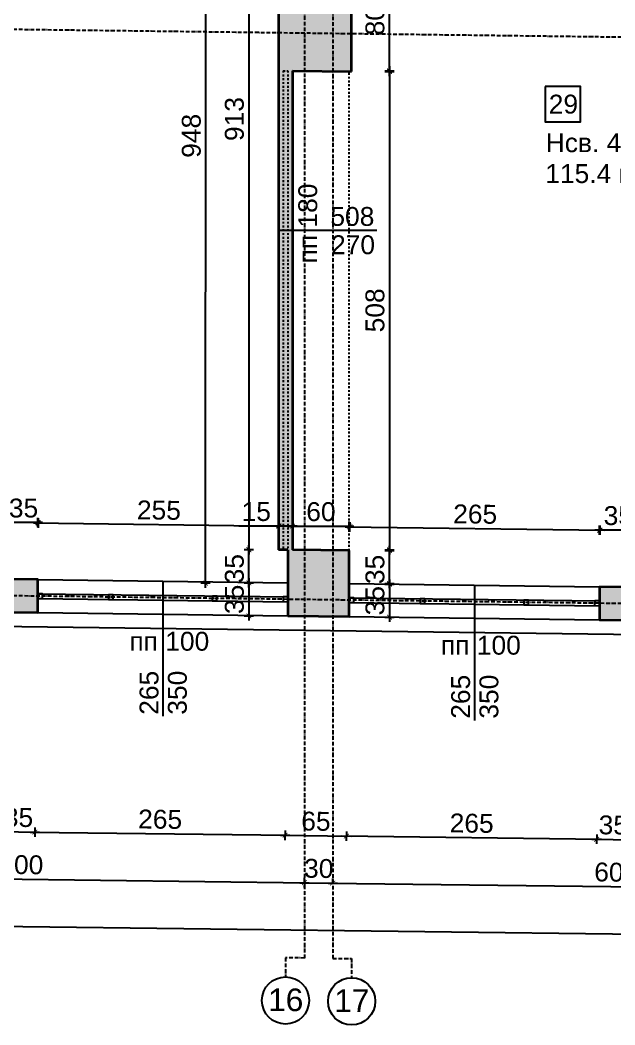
# Model space of a CAD drawing. Header units: inches. Extents: x -72385 to 39588, y -6525 to 66685.
# Drawn here: x -43856 to -43226, y 14748 to 15812 of the extents above; entities that cross this region are included whole.
import ezdxf

# ---------------------------------------------------------------- set-up
doc = ezdxf.new("R2010")
doc.units = ezdxf.units.IN
doc.header["$MEASUREMENT"] = 0
doc.linetypes.add('DashDot', pattern=[0.6, 0.4, -0.1, 0, -0.1])
doc.linetypes.add('Hidden', pattern=[0.4, 0.2, -0.2])
for name, color, linetype, lineweight in [('Изгледни линии', 253, 'Continuous', 25), ('Надписи Hсв', 252, 'Continuous', 25), ('Надписи коти външни', 252, 'Continuous', 25), ('Надписи коти вътрешни', 252, 'Continuous', 25), ('Надписи номера на пом.', 252, 'Continuous', 25), ('Надписи Оси', 252, 'Continuous', 25), ('Надписи площ', 252, 'Continuous', 25), ('Надписи прозорци', 252, 'Continuous', 25), ('Оси', 252, 'DashDot', 25), ('Прозорци', 251, 'Continuous', 25), ('Пунктир', 253, 'Hidden', 25), ('Разрезни линии', 7, 'Continuous', 35), ('Щрих стени', 254, 'Continuous', 25)]:
    doc.layers.add(name, color=color, linetype=linetype, lineweight=lineweight)
doc.styles.add('Arial Regular', font='arial.ttf')
doc.styles.get("Standard").update_dxf_attribs({"font": 'arial.ttf'})
doc.dimstyles.new('Annotative', dxfattribs={"dimscale": 0, "dimtxt": 20, "dimasz": 5, "dimexe": 5, "dimexo": 5, "dimgap": 5, "dimtad": 1, "dimdec": 0, "dimzin": 0, "dimdsep": 46, "dimtxsty": 'Standard', "dimblk": 'ARCHTICK', "dimcen": 5, "dimdle": 5, "dimadec": 0, "dimazin": 0, "dimtfac": 1, "dimtdec": 0, "dimtofl": 0, "dimtmove": 0, "dimatfit": 3, "dimldrblk": 'ARCHTICK', "dimfxl": 5, "dimfxlon": 1, "dimtolj": 1, "dimtzin": 0, "dimarcsym": 1})

# ---------------------------------------------------------------- blocks, each defined once
blk = doc.blocks.new('_ArchTick')
at = {"color": 0, "linetype": 'ByBlock', "const_width": 0.15}
blk.add_lwpolyline([(-0.5, -0.5), (0.5, 0.5)], dxfattribs=at)
blk = doc.blocks.new('*D1026')
at = {"layer": 'Defpoints', "color": 0, "ltscale": 50, "transparency": 16777216}
for p in [(-43582.3, 16163.7), (-43613.6, 15251.1), (-43582.3, 15251.1)]:
    blk.add_point(p, dxfattribs=at)
at = {"layer": 'Надписи коти вътрешни', "color": 0, "lineweight": -2, "ltscale": 50, "transparency": 16777216}
for p, q in [((-43608.6, 16163.7), (-43618.6, 16163.7)), ((-43613.6, 16168.7), (-43613.6, 15246.1)), ((-43608.6, 15251.1), (-43618.6, 15251.1))]:
    blk.add_line(p, q, dxfattribs=at)
at = {"layer": 'Надписи коти вътрешни', "color": 0, "lineweight": -2, "ltscale": 50, "transparency": 16777216, "xscale": 5, "yscale": 5, "zscale": 5}
for p, rotation in [((-43613.6, 16163.7), 90), ((-43613.6, 15251.1), 270)]:
    blk.add_blockref('_ArchTick', p, dxfattribs=dict(at, rotation=rotation))
at = {"layer": 'Надписи коти вътрешни', "color": 0, "ltscale": 50, "transparency": 16777216, "insert": (-43628.9, 15707.4), "char_height": 20, "attachment_point": 5, "rotation": 90}
blk.add_mtext('\\A1;913', dxfattribs=at)
blk = doc.blocks.new('*D1027')
at = {"layer": 'Defpoints', "color": 0, "ltscale": 50, "transparency": 16777216}
for p in [(-43613.6, 15251), (-43572.3, 15251), (-43572.3, 15216)]:
    blk.add_point(p, dxfattribs=at)
at = {"layer": 'Надписи коти вътрешни', "color": 0, "lineweight": -2, "ltscale": 50, "transparency": 16777216}
for p, q in [((-43613.6, 15211), (-43613.6, 15256)), ((-43608.6, 15251), (-43618.6, 15251)), ((-43608.6, 15216), (-43618.6, 15216))]:
    blk.add_line(p, q, dxfattribs=at)
at = {"layer": 'Надписи коти вътрешни', "color": 0, "lineweight": -2, "ltscale": 50, "transparency": 16777216, "xscale": 5, "yscale": 5, "zscale": 5}
for p, rotation in [((-43613.6, 15251), 90), ((-43613.6, 15216), 270)]:
    blk.add_blockref('_ArchTick', p, dxfattribs=dict(at, rotation=rotation))
at = {"layer": 'Надписи коти вътрешни', "color": 0, "ltscale": 50, "transparency": 16777216, "insert": (-43628.9, 15231), "char_height": 20, "attachment_point": 5, "rotation": 90}
blk.add_mtext('\\A1;35', dxfattribs=at)
blk = doc.blocks.new('*D1028')
at = {"layer": 'Defpoints', "color": 0, "ltscale": 50, "transparency": 16777216}
for p in [(-43659, 16163.6), (-43567.3, 16163.5), (-43567.8, 15215.7)]:
    blk.add_point(p, dxfattribs=at)
at = {"layer": 'Надписи коти вътрешни', "color": 0, "lineweight": -2, "ltscale": 50, "transparency": 16777216}
for p, q in [((-43654, 16163.6), (-43664, 16163.6)), ((-43659.5, 15210.7), (-43659, 16168.6)), ((-43654.5, 15215.7), (-43664.5, 15215.7))]:
    blk.add_line(p, q, dxfattribs=at)
at = {"layer": 'Надписи коти вътрешни', "color": 0, "lineweight": -2, "ltscale": 50, "transparency": 16777216, "xscale": 5, "yscale": 5, "zscale": 5}
for p, rotation in [((-43659, 16163.6), 89.96988401771449), ((-43659.5, 15215.7), 269.9698840177145)]:
    blk.add_blockref('_ArchTick', p, dxfattribs=dict(at, rotation=rotation))
at = {"layer": 'Надписи коти вътрешни', "color": 0, "ltscale": 50, "transparency": 16777216, "insert": (-43674.5, 15689.6), "char_height": 20, "attachment_point": 5, "rotation": 89.9699}
blk.add_mtext('\\A1;948', dxfattribs=at)
blk = doc.blocks.new('*D1041')
at = {"layer": 'Defpoints', "color": 0, "ltscale": 50, "transparency": 16777216}
for p in [(-43872.3, 15279.9), (-43872.3, 15219.8), (-43837.3, 15219.4)]:
    blk.add_point(p, dxfattribs=at)
at = {"layer": 'Надписи коти вътрешни', "color": 0, "lineweight": -2, "ltscale": 50, "transparency": 16777216}
for p, q in [((-43832.3, 15279.9), (-43877.3, 15279.9)), ((-43872.3, 15274.9), (-43872.3, 15284.9)), ((-43837.3, 15274.9), (-43837.3, 15284.9))]:
    blk.add_line(p, q, dxfattribs=at)
at = {"layer": 'Надписи коти вътрешни', "color": 0, "lineweight": -2, "ltscale": 50, "transparency": 16777216, "xscale": 5, "yscale": 5, "zscale": 5, "rotation": 180}
blk.add_blockref('_ArchTick', (-43872.3, 15279.9), dxfattribs=at)
at = {"layer": 'Надписи коти вътрешни', "color": 0, "lineweight": -2, "ltscale": 50, "transparency": 16777216, "xscale": 5, "yscale": 5, "zscale": 5}
blk.add_blockref('_ArchTick', (-43837.3, 15279.9), dxfattribs=at)
at = {"layer": 'Надписи коти вътрешни', "color": 0, "ltscale": 50, "transparency": 16777216, "insert": (-43852.3, 15295.1), "char_height": 20, "attachment_point": 5}
blk.add_mtext('\\A1;35', dxfattribs=at)
blk = doc.blocks.new('*D1042')
at = {"layer": 'Defpoints', "color": 0, "ltscale": 50, "transparency": 16777216}
for p in [(-43581.6, 15276.1), (-43837.3, 15219.4), (-43582.3, 15216.1)]:
    blk.add_point(p, dxfattribs=at)
at = {"layer": 'Надписи коти вътрешни', "color": 0, "lineweight": -2, "ltscale": 50, "transparency": 16777216}
for p, q in [((-43841.6, 15279.4), (-43576.6, 15276)), ((-43836.6, 15274.4), (-43836.5, 15284.4)), ((-43581.6, 15271.1), (-43581.5, 15281.1))]:
    blk.add_line(p, q, dxfattribs=at)
at = {"layer": 'Надписи коти вътрешни', "color": 0, "lineweight": -2, "ltscale": 50, "transparency": 16777216, "xscale": 5, "yscale": 5, "zscale": 5}
for p, rotation in [((-43836.6, 15279.4), 179.2706286525478), ((-43581.6, 15276.1), 359.2706286525477)]:
    blk.add_blockref('_ArchTick', p, dxfattribs=dict(at, rotation=rotation))
at = {"layer": 'Надписи коти вътрешни', "color": 0, "ltscale": 50, "transparency": 16777216, "insert": (-43708.9, 15292.9), "char_height": 20, "attachment_point": 5, "rotation": 359.2706}
blk.add_mtext('\\A1;255', dxfattribs=at)
blk = doc.blocks.new('*D4493')
at = {"layer": 'Defpoints', "color": 0, "ltscale": 50, "transparency": 16777216}
for p in [(-43507.3, 15276.1), (-43567.3, 15251), (-43507.3, 15251)]:
    blk.add_point(p, dxfattribs=at)
at = {"layer": 'Надписи коти вътрешни', "color": 0, "lineweight": -2, "ltscale": 50, "transparency": 16777216}
for p, q in [((-43567.3, 15271.1), (-43567.3, 15281.1)), ((-43507.3, 15271.1), (-43507.3, 15281.1)), ((-43572.3, 15276.1), (-43502.3, 15276.1))]:
    blk.add_line(p, q, dxfattribs=at)
at = {"layer": 'Надписи коти вътрешни', "color": 0, "lineweight": -2, "ltscale": 50, "transparency": 16777216, "xscale": 5, "yscale": 5, "zscale": 5, "rotation": 180}
blk.add_blockref('_ArchTick', (-43567.3, 15276.1), dxfattribs=at)
at = {"layer": 'Надписи коти вътрешни', "color": 0, "lineweight": -2, "ltscale": 50, "transparency": 16777216, "xscale": 5, "yscale": 5, "zscale": 5}
blk.add_blockref('_ArchTick', (-43507.3, 15276.1), dxfattribs=at)
at = {"layer": 'Надписи коти вътрешни', "color": 0, "ltscale": 50, "transparency": 16777216, "insert": (-43537.3, 15291.3), "char_height": 20, "attachment_point": 5}
blk.add_mtext('\\A1;60', dxfattribs=at)
blk = doc.blocks.new('*D1048')
at = {"layer": 'Defpoints', "color": 0, "ltscale": 50, "transparency": 16777216}
for p in [(-43242.3, 15271.9), (-43242.3, 15211.8), (-43207.3, 15211.4)]:
    blk.add_point(p, dxfattribs=at)
at = {"layer": 'Надписи коти вътрешни', "color": 0, "lineweight": -2, "ltscale": 50, "transparency": 16777216}
for p, q in [((-43202.3, 15271.9), (-43247.3, 15271.9)), ((-43242.3, 15266.9), (-43242.3, 15276.9)), ((-43207.3, 15266.9), (-43207.3, 15276.9))]:
    blk.add_line(p, q, dxfattribs=at)
at = {"layer": 'Надписи коти вътрешни', "color": 0, "lineweight": -2, "ltscale": 50, "transparency": 16777216, "xscale": 5, "yscale": 5, "zscale": 5, "rotation": 180}
blk.add_blockref('_ArchTick', (-43242.3, 15271.9), dxfattribs=at)
at = {"layer": 'Надписи коти вътрешни', "color": 0, "lineweight": -2, "ltscale": 50, "transparency": 16777216, "xscale": 5, "yscale": 5, "zscale": 5}
blk.add_blockref('_ArchTick', (-43207.3, 15271.9), dxfattribs=at)
at = {"layer": 'Надписи коти вътрешни', "color": 0, "ltscale": 50, "transparency": 16777216, "insert": (-43222.3, 15287.1), "char_height": 20, "attachment_point": 5}
blk.add_mtext('\\A1;35', dxfattribs=at)
blk = doc.blocks.new('*D1050')
at = {"layer": 'Defpoints', "color": 0, "ltscale": 50, "transparency": 16777216}
for p in [(-43241.6, 15271.8), (-43507.3, 15215.2), (-43242.3, 15211.8)]:
    blk.add_point(p, dxfattribs=at)
at = {"layer": 'Надписи коти вътрешни', "color": 0, "lineweight": -2, "ltscale": 50, "transparency": 16777216}
for p, q in [((-43506.6, 15270.2), (-43506.5, 15280.2)), ((-43511.6, 15275.2), (-43236.6, 15271.7)), ((-43241.6, 15266.8), (-43241.5, 15276.8))]:
    blk.add_line(p, q, dxfattribs=at)
at = {"layer": 'Надписи коти вътрешни', "color": 0, "lineweight": -2, "ltscale": 50, "transparency": 16777216, "xscale": 5, "yscale": 5, "zscale": 5}
for p, rotation in [((-43506.6, 15275.2), 179.2706286525478), ((-43241.6, 15271.8), 359.2706286525477)]:
    blk.add_blockref('_ArchTick', p, dxfattribs=dict(at, rotation=rotation))
at = {"layer": 'Надписи коти вътрешни', "color": 0, "ltscale": 50, "transparency": 16777216, "insert": (-43373.9, 15288.7), "char_height": 20, "attachment_point": 5, "rotation": 359.2706}
blk.add_mtext('\\A1;265', dxfattribs=at)
blk = doc.blocks.new('*D1060')
at = {"layer": 'Defpoints', "color": 0, "ltscale": 50, "transparency": 16777216}
for p in [(-43567.3, 15758.5), (-43567.3, 15251), (-43464.7, 15251)]:
    blk.add_point(p, dxfattribs=at)
at = {"layer": 'Надписи коти вътрешни', "color": 0, "lineweight": -2, "ltscale": 50, "transparency": 16777216}
for p, q in [((-43469.7, 15758.5), (-43459.7, 15758.5)), ((-43464.7, 15763.5), (-43464.7, 15246)), ((-43469.7, 15251), (-43459.7, 15251))]:
    blk.add_line(p, q, dxfattribs=at)
at = {"layer": 'Надписи коти вътрешни', "color": 0, "lineweight": -2, "ltscale": 50, "transparency": 16777216, "xscale": 5, "yscale": 5, "zscale": 5}
for p, rotation in [((-43464.7, 15758.5), 90), ((-43464.7, 15251), 270)]:
    blk.add_blockref('_ArchTick', p, dxfattribs=dict(at, rotation=rotation))
at = {"layer": 'Надписи коти вътрешни', "color": 0, "ltscale": 50, "transparency": 16777216, "insert": (-43480, 15504.7), "char_height": 20, "attachment_point": 5, "rotation": 90}
blk.add_mtext('\\A1;508', dxfattribs=at)
blk = doc.blocks.new('*D8229')
at = {"layer": 'Defpoints', "color": 0, "ltscale": 50, "transparency": 16777216}
for p in [(-43504.8, 15837.7), (-43464.7, 15837.7), (-43504.8, 15757.7)]:
    blk.add_point(p, dxfattribs=at)
at = {"layer": 'Надписи коти вътрешни', "color": 0, "lineweight": -2, "ltscale": 50, "transparency": 16777216}
for p, q in [((-43464.7, 15752.7), (-43464.7, 15842.7)), ((-43469.7, 15837.7), (-43459.7, 15837.7)), ((-43469.7, 15757.7), (-43459.7, 15757.7))]:
    blk.add_line(p, q, dxfattribs=at)
at = {"layer": 'Надписи коти вътрешни', "color": 0, "lineweight": -2, "ltscale": 50, "transparency": 16777216, "xscale": 5, "yscale": 5, "zscale": 5}
for p, rotation in [((-43464.7, 15837.7), 90), ((-43464.7, 15757.7), 270)]:
    blk.add_blockref('_ArchTick', p, dxfattribs=dict(at, rotation=rotation))
at = {"layer": 'Надписи коти вътрешни', "color": 0, "ltscale": 50, "transparency": 16777216, "insert": (-43480, 15811.6), "char_height": 20, "attachment_point": 5, "rotation": 90}
blk.add_mtext('\\A1;80', dxfattribs=at)
blk = doc.blocks.new('*D1062')
at = {"layer": 'Defpoints', "color": 0, "ltscale": 50, "transparency": 16777216}
for p in [(-43507.3, 15250.2), (-43464.7, 15250.2), (-43506.9, 15215.2)]:
    blk.add_point(p, dxfattribs=at)
at = {"layer": 'Надписи коти вътрешни', "color": 0, "lineweight": -2, "ltscale": 50, "transparency": 16777216}
for p, q in [((-43469.7, 15250.2), (-43459.7, 15250.2)), ((-43464.7, 15210.2), (-43464.7, 15255.2)), ((-43469.7, 15215.2), (-43459.7, 15215.2))]:
    blk.add_line(p, q, dxfattribs=at)
at = {"layer": 'Надписи коти вътрешни', "color": 0, "lineweight": -2, "ltscale": 50, "transparency": 16777216, "xscale": 5, "yscale": 5, "zscale": 5}
for p, rotation in [((-43464.7, 15250.2), 90), ((-43464.7, 15215.2), 270)]:
    blk.add_blockref('_ArchTick', p, dxfattribs=dict(at, rotation=rotation))
at = {"layer": 'Надписи коти вътрешни', "color": 0, "ltscale": 50, "transparency": 16777216, "insert": (-43480, 15230.2), "char_height": 20, "attachment_point": 5, "rotation": 90}
blk.add_mtext('\\A1;35', dxfattribs=at)
blk = doc.blocks.new('*D5534')
at = {"layer": 'Defpoints', "color": 0, "ltscale": 50, "transparency": 16777216}
for p in [(-43872.3, 15184.8), (-43837.3, 15184.4), (-43840.3, 14951.9)]:
    blk.add_point(p, dxfattribs=at)
at = {"layer": 'Надписи коти външни', "color": 0, "lineweight": -2, "ltscale": 50, "transparency": 16777216}
for p, q in [((-43880.3, 14952.4), (-43835.3, 14951.8)), ((-43875.2, 14957.3), (-43875.4, 14947.3)), ((-43840.2, 14956.9), (-43840.4, 14946.9))]:
    blk.add_line(p, q, dxfattribs=at)
at = {"layer": 'Надписи коти външни', "color": 0, "lineweight": -2, "ltscale": 50, "transparency": 16777216, "xscale": 5, "yscale": 5, "zscale": 5}
for p, rotation in [((-43875.3, 14952.3), 179.2706286525522), ((-43840.3, 14951.9), 359.2706286525522)]:
    blk.add_blockref('_ArchTick', p, dxfattribs=dict(at, rotation=rotation))
at = {"layer": 'Надписи коти външни', "color": 0, "ltscale": 50, "transparency": 16777216, "insert": (-43857.6, 14967.3), "char_height": 20, "attachment_point": 5, "rotation": 359.2706}
blk.add_mtext('\\A1;35', dxfattribs=at)
blk = doc.blocks.new('*D5533')
at = {"layer": 'Defpoints', "color": 0, "ltscale": 50, "transparency": 16777216}
for p in [(-43837.3, 15184.4), (-43572.3, 15181), (-43575.3, 14948.5)]:
    blk.add_point(p, dxfattribs=at)
at = {"layer": 'Надписи коти външни', "color": 0, "lineweight": -2, "ltscale": 50, "transparency": 16777216}
for p, q in [((-43845.3, 14952), (-43570.3, 14948.5)), ((-43840.2, 14956.9), (-43840.4, 14946.9)), ((-43575.2, 14953.5), (-43575.4, 14943.5))]:
    blk.add_line(p, q, dxfattribs=at)
at = {"layer": 'Надписи коти външни', "color": 0, "lineweight": -2, "ltscale": 50, "transparency": 16777216, "xscale": 5, "yscale": 5, "zscale": 5}
for p, rotation in [((-43840.3, 14951.9), 179.2706286525455), ((-43575.3, 14948.5), 359.2706286525455)]:
    blk.add_blockref('_ArchTick', p, dxfattribs=dict(at, rotation=rotation))
at = {"layer": 'Надписи коти външни', "color": 0, "ltscale": 50, "transparency": 16777216, "insert": (-43707.6, 14965.4), "char_height": 20, "attachment_point": 5, "rotation": 359.2706}
blk.add_mtext('\\A1;265', dxfattribs=at)
blk = doc.blocks.new('*D5532')
at = {"layer": 'Defpoints', "color": 0, "ltscale": 50, "transparency": 16777216}
for p in [(-43572.3, 15181), (-43507.3, 15180.2), (-43510.3, 14947.7)]:
    blk.add_point(p, dxfattribs=at)
at = {"layer": 'Надписи коти външни', "color": 0, "lineweight": -2, "ltscale": 50, "transparency": 16777216}
for p, q in [((-43580.3, 14948.6), (-43505.3, 14947.6)), ((-43575.2, 14953.5), (-43575.4, 14943.5)), ((-43510.2, 14952.7), (-43510.4, 14942.7))]:
    blk.add_line(p, q, dxfattribs=at)
at = {"layer": 'Надписи коти външни', "color": 0, "lineweight": -2, "ltscale": 50, "transparency": 16777216, "xscale": 5, "yscale": 5, "zscale": 5}
for p, rotation in [((-43575.3, 14948.5), 179.2706286525558), ((-43510.3, 14947.7), 359.2706286525558)]:
    blk.add_blockref('_ArchTick', p, dxfattribs=dict(at, rotation=rotation))
at = {"layer": 'Надписи коти външни', "color": 0, "ltscale": 50, "transparency": 16777216, "insert": (-43542.6, 14963.3), "char_height": 20, "attachment_point": 5, "rotation": 359.2706}
blk.add_mtext('\\A1;65', dxfattribs=at)
blk = doc.blocks.new('*D5531')
at = {"layer": 'Defpoints', "color": 0, "ltscale": 50, "transparency": 16777216}
for p in [(-43507.3, 15180.2), (-43242.3, 15176.8), (-43245.3, 14944.3)]:
    blk.add_point(p, dxfattribs=at)
at = {"layer": 'Надписи коти външни', "color": 0, "lineweight": -2, "ltscale": 50, "transparency": 16777216}
for p, q in [((-43515.3, 14947.8), (-43240.3, 14944.3)), ((-43510.2, 14952.7), (-43510.4, 14942.7)), ((-43245.2, 14949.3), (-43245.4, 14939.3))]:
    blk.add_line(p, q, dxfattribs=at)
at = {"layer": 'Надписи коти външни', "color": 0, "lineweight": -2, "ltscale": 50, "transparency": 16777216, "xscale": 5, "yscale": 5, "zscale": 5}
for p, rotation in [((-43510.3, 14947.7), 179.270628652547), ((-43245.3, 14944.3), 359.270628652547)]:
    blk.add_blockref('_ArchTick', p, dxfattribs=dict(at, rotation=rotation))
at = {"layer": 'Надписи коти външни', "color": 0, "ltscale": 50, "transparency": 16777216, "insert": (-43377.6, 14961.2), "char_height": 20, "attachment_point": 5, "rotation": 359.2706}
blk.add_mtext('\\A1;265', dxfattribs=at)
blk = doc.blocks.new('*D5530')
at = {"layer": 'Defpoints', "color": 0, "ltscale": 50, "transparency": 16777216}
for p in [(-43242.3, 15176.8), (-43207.3, 15176.4), (-43210.3, 14943.9)]:
    blk.add_point(p, dxfattribs=at)
at = {"layer": 'Надписи коти външни', "color": 0, "lineweight": -2, "ltscale": 50, "transparency": 16777216}
for p, q in [((-43245.2, 14949.3), (-43245.4, 14939.3)), ((-43210.2, 14948.9), (-43210.4, 14938.9)), ((-43250.3, 14944.4), (-43205.3, 14943.8))]:
    blk.add_line(p, q, dxfattribs=at)
at = {"layer": 'Надписи коти външни', "color": 0, "lineweight": -2, "ltscale": 50, "transparency": 16777216, "xscale": 5, "yscale": 5, "zscale": 5}
for p, rotation in [((-43245.3, 14944.3), 179.2706286525403), ((-43210.3, 14943.9), 359.2706286525403)]:
    blk.add_blockref('_ArchTick', p, dxfattribs=dict(at, rotation=rotation))
at = {"layer": 'Надписи коти външни', "color": 0, "ltscale": 50, "transparency": 16777216, "insert": (-43227.6, 14959.3), "char_height": 20, "attachment_point": 5, "rotation": 359.2706}
blk.add_mtext('\\A1;35', dxfattribs=at)
blk = doc.blocks.new('*D5512')
at = {"layer": 'Defpoints', "color": 0, "ltscale": 50, "transparency": 16777216}
for p in [(-44154.8, 14905.9), (-43554.8, 14898.3), (-43554.8, 14898.3)]:
    blk.add_point(p, dxfattribs=at)
at = {"layer": 'Надписи коти външни', "color": 0, "lineweight": -2, "ltscale": 50, "transparency": 16777216}
for p, q in [((-44159.8, 14906), (-43549.8, 14898.2)), ((-44154.8, 14905.9), (-44154.9, 14900.9)), ((-43554.8, 14898.3), (-43554.9, 14893.3))]:
    blk.add_line(p, q, dxfattribs=at)
at = {"layer": 'Надписи коти външни', "color": 0, "lineweight": -2, "ltscale": 50, "transparency": 16777216, "xscale": 5, "yscale": 5, "zscale": 5}
for p, rotation in [((-44154.8, 14905.9), 179.270628652548), ((-43554.8, 14898.3), 359.2706286525479)]:
    blk.add_blockref('_ArchTick', p, dxfattribs=dict(at, rotation=rotation))
at = {"layer": 'Надписи коти външни', "color": 0, "ltscale": 50, "transparency": 16777216, "insert": (-43854.6, 14917.3), "char_height": 20, "attachment_point": 5, "rotation": 359.2706}
blk.add_mtext('\\A1;600', dxfattribs=at)
blk = doc.blocks.new('*D5511')
at = {"layer": 'Defpoints', "color": 0, "ltscale": 50, "transparency": 16777216}
for p in [(-43554.8, 14898.3), (-43524.8, 14897.9), (-43524.8, 14897.9)]:
    blk.add_point(p, dxfattribs=at)
at = {"layer": 'Надписи коти външни', "color": 0, "lineweight": -2, "ltscale": 50, "transparency": 16777216}
for p, q in [((-43559.8, 14898.3), (-43519.8, 14897.8)), ((-43554.8, 14898.3), (-43554.8, 14903.3)), ((-43524.8, 14897.9), (-43524.8, 14902.9))]:
    blk.add_line(p, q, dxfattribs=at)
at = {"layer": 'Надписи коти външни', "color": 0, "lineweight": -2, "ltscale": 50, "transparency": 16777216, "xscale": 5, "yscale": 5, "zscale": 5}
for p, rotation in [((-43554.8, 14898.3), 179.2706286537479), ((-43524.8, 14897.9), 359.2706286537478)]:
    blk.add_blockref('_ArchTick', p, dxfattribs=dict(at, rotation=rotation))
at = {"layer": 'Надписи коти външни', "color": 0, "ltscale": 50, "transparency": 16777216, "insert": (-43539.6, 14913.3), "char_height": 20, "attachment_point": 5, "rotation": 359.2706}
blk.add_mtext('\\A1;30', dxfattribs=at)
blk = doc.blocks.new('*D5510')
at = {"layer": 'Defpoints', "color": 0, "ltscale": 50, "transparency": 16777216}
for p in [(-43524.8, 14897.9), (-42924.6, 14890.2), (-42924.6, 14890.2)]:
    blk.add_point(p, dxfattribs=at)
at = {"layer": 'Надписи коти външни', "color": 0, "lineweight": -2, "ltscale": 50, "transparency": 16777216}
for p, q in [((-43529.8, 14897.9), (-42919.6, 14890.2)), ((-43524.8, 14897.9), (-43524.8, 14902.9)), ((-42924.6, 14890.2), (-42924.6, 14895.2))]:
    blk.add_line(p, q, dxfattribs=at)
at = {"layer": 'Надписи коти външни', "color": 0, "lineweight": -2, "ltscale": 50, "transparency": 16777216, "xscale": 5, "yscale": 5, "zscale": 5}
for p, rotation in [((-43524.8, 14897.9), 179.2708993674434), ((-42924.6, 14890.2), 359.2708993674435)]:
    blk.add_blockref('_ArchTick', p, dxfattribs=dict(at, rotation=rotation))
at = {"layer": 'Надписи коти външни', "color": 0, "ltscale": 50, "transparency": 16777216, "insert": (-43224.5, 14909.3), "char_height": 20, "attachment_point": 5, "rotation": 359.2709}
blk.add_mtext('\\A1;600', dxfattribs=at)
blk = doc.blocks.new('*D5506')
at = {"layer": 'Defpoints', "color": 0, "ltscale": 50, "transparency": 16777216}
for p in [(-52317.3, 15292.3), (-40222.3, 15138.4), (-40226.6, 14805.9)]:
    blk.add_point(p, dxfattribs=at)
at = {"layer": 'Надписи коти външни', "color": 0, "lineweight": -2, "ltscale": 50, "transparency": 16777216}
for p, q in [((-52326.6, 14959.9), (-40221.6, 14805.8)), ((-52321.5, 14964.9), (-52321.6, 14954.9)), ((-40226.5, 14810.9), (-40226.6, 14800.9))]:
    blk.add_line(p, q, dxfattribs=at)
at = {"layer": 'Надписи коти външни', "color": 0, "lineweight": -2, "ltscale": 50, "transparency": 16777216, "xscale": 5, "yscale": 5, "zscale": 5}
for p, rotation in [((-52321.6, 14959.9), 179.2706286525472), ((-40226.6, 14805.9), 359.2706286525473)]:
    blk.add_blockref('_ArchTick', p, dxfattribs=dict(at, rotation=rotation))
at = {"layer": 'Надписи коти външни', "color": 0, "ltscale": 50, "transparency": 16777216, "insert": (-46273.9, 14898.1), "char_height": 20, "attachment_point": 5, "rotation": 359.2706}
blk.add_mtext('\\A1;12095', dxfattribs=at)
blk = doc.blocks.new('*D7635')
at = {"layer": 'Defpoints', "color": 0, "ltscale": 10, "transparency": 16777216}
for p in [(-43582.3, 15288.4), (-43567.3, 15288.4), (-43582.3, 15276.2)]:
    blk.add_point(p, dxfattribs=at)
at = {"layer": 'Надписи коти вътрешни', "color": 0, "lineweight": -2, "ltscale": 10, "transparency": 16777216}
for p, q in [((-43582.3, 15281.2), (-43582.3, 15271.2)), ((-43567.3, 15281.2), (-43567.3, 15271.2)), ((-43582.3, 15276.2), (-43624.3, 15276.2)), ((-43562.3, 15276.2), (-43582.3, 15276.2))]:
    blk.add_line(p, q, dxfattribs=at)
at = {"layer": 'Надписи коти вътрешни', "color": 0, "lineweight": -2, "ltscale": 10, "transparency": 16777216, "xscale": 5, "yscale": 5, "zscale": 5, "rotation": 180}
blk.add_blockref('_ArchTick', (-43582.3, 15276.2), dxfattribs=at)
at = {"layer": 'Надписи коти вътрешни', "color": 0, "lineweight": -2, "ltscale": 10, "transparency": 16777216, "xscale": 5, "yscale": 5, "zscale": 5}
blk.add_blockref('_ArchTick', (-43567.3, 15276.2), dxfattribs=at)
at = {"layer": 'Надписи коти вътрешни', "color": 0, "ltscale": 10, "transparency": 16777216, "insert": (-43605.8, 15291.4), "char_height": 20, "attachment_point": 5}
blk.add_mtext('\\A1;15', dxfattribs=at)
blk = doc.blocks.new('*D7710')
at = {"layer": 'Defpoints', "color": 0, "ltscale": 10, "transparency": 16777216}
for p in [(-43680.4, 15216), (-43680.4, 15181), (-43613.6, 15181)]:
    blk.add_point(p, dxfattribs=at)
at = {"layer": 'Надписи коти вътрешни', "color": 0, "lineweight": -2, "ltscale": 10, "transparency": 16777216}
for p, q in [((-43618.6, 15216), (-43608.6, 15216)), ((-43613.6, 15221), (-43613.6, 15176)), ((-43618.6, 15181), (-43608.6, 15181))]:
    blk.add_line(p, q, dxfattribs=at)
at = {"layer": 'Надписи коти вътрешни', "color": 0, "lineweight": -2, "ltscale": 10, "transparency": 16777216, "xscale": 5, "yscale": 5, "zscale": 5}
for p, rotation in [((-43613.6, 15216), 90), ((-43613.6, 15181), 270)]:
    blk.add_blockref('_ArchTick', p, dxfattribs=dict(at, rotation=rotation))
at = {"layer": 'Надписи коти вътрешни', "color": 0, "ltscale": 10, "transparency": 16777216, "insert": (-43628.9, 15198.5), "char_height": 20, "attachment_point": 5, "rotation": 90}
blk.add_mtext('\\A1;35', dxfattribs=at)
blk = doc.blocks.new('*D7711')
at = {"layer": 'Defpoints', "color": 0, "ltscale": 10, "transparency": 16777216}
for p in [(-43531.5, 15214.6), (-43531.5, 15179.6), (-43464.7, 15179.6)]:
    blk.add_point(p, dxfattribs=at)
at = {"layer": 'Надписи коти вътрешни', "color": 0, "lineweight": -2, "ltscale": 10, "transparency": 16777216}
for p, q in [((-43469.7, 15214.6), (-43459.7, 15214.6)), ((-43464.7, 15219.6), (-43464.7, 15174.6)), ((-43469.7, 15179.6), (-43459.7, 15179.6))]:
    blk.add_line(p, q, dxfattribs=at)
at = {"layer": 'Надписи коти вътрешни', "color": 0, "lineweight": -2, "ltscale": 10, "transparency": 16777216, "xscale": 5, "yscale": 5, "zscale": 5}
for p, rotation in [((-43464.7, 15214.6), 90), ((-43464.7, 15179.6), 270)]:
    blk.add_blockref('_ArchTick', p, dxfattribs=dict(at, rotation=rotation))
at = {"layer": 'Надписи коти вътрешни', "color": 0, "ltscale": 10, "transparency": 16777216, "insert": (-43480, 15197.1), "char_height": 20, "attachment_point": 5, "rotation": 90}
blk.add_mtext('\\A1;35', dxfattribs=at)

msp = doc.modelspace()

# ---------------------------------------------------------------- hatches: boundary and pattern name
at = {"layer": 'Щрих стени', "ltscale": 10}
h = msp.add_hatch(color=256, dxfattribs=at)
h.dxf.hatch_style = 1
h.paths.add_polyline_path([(-43504.8, 15837.7), (-43567.3, 15838.5), (-43567.3, 16163.5), (-43479.8, 16162.4), (-43479.8, 16192.4), (-44584.8, 16206.5), (-44584.8, 16176.5), (-43582.3, 16163.7), (-43582.3, 15251.1), (-43572.3, 15251), (-43572.3, 15181), (-43507.3, 15180.2), (-43507.3, 15250.2), (-43567.3, 15251), (-43567.3, 15758.5), (-43504.8, 15757.7)])
h.paths.add_polyline_path([(-44134.8, 15845.7), (-44174.8, 15846.2), (-44174.8, 15801.2), (-44199.8, 15801.5), (-44199.8, 15766.5), (-44174.8, 15766.2), (-44134.8, 15765.7)], flags=17)
h.paths.add_polyline_path([(-44734.8, 15853.4), (-44767.3, 15853.8), (-44767.3, 16178.8), (-44684.8, 16177.8), (-44684.8, 16207.8), (-45139.8, 16213.5), (-45139.8, 16183.5), (-44782.3, 16179), (-44782.3, 15266.4), (-44772.3, 15266.3), (-44772.3, 15196.3), (-44737.3, 15195.8), (-44737.3, 15265.8), (-44767.3, 15266.2), (-44767.3, 15773.8), (-44734.8, 15773.4)])
h.paths.add_polyline_path([(-45037.3, 15234.7), (-45072.3, 15235.1), (-45072.3, 15200.1), (-45037.3, 15199.7)], flags=17)
h.paths.add_polyline_path([(-44437.3, 15227), (-44472.3, 15227.5), (-44472.3, 15192.5), (-44437.3, 15192)], flags=17)
h.paths.add_polyline_path([(-44137.3, 15258.2), (-44172.3, 15258.7), (-44172.3, 15188.6), (-44137.3, 15188.2)], flags=17)
h.paths.add_polyline_path([(-43837.3, 15219.4), (-43872.3, 15219.8), (-43872.3, 15184.8), (-43837.3, 15184.4)], flags=17)
h = msp.add_hatch(color=256, dxfattribs=at)
h.dxf.hatch_style = 1
h.paths.add_polyline_path([(-41112.3, 16207.3), (-41142.3, 16207.7), (-41142.3, 16192.7), (-42089.8, 16204.7), (-42089.8, 16174.7), (-41739.8, 16170.3), (-41739.8, 15815.2), (-41744.8, 15815.3), (-41744.8, 15770.3), (-41769.8, 15770.6), (-41769.8, 15735.6), (-41744.8, 15735.3), (-41739.8, 15735.2), (-41739.8, 15227.7), (-41742.3, 15227.7), (-41742.3, 15157.7), (-41707.3, 15157.3), (-41707.3, 15227.3), (-41709.8, 15227.3), (-41709.8, 15734.8), (-41704.8, 15734.8), (-41704.8, 15814.8), (-41709.8, 15814.9), (-41709.8, 16169.9), (-41142.3, 16162.7), (-41142.3, 16105.2), (-41197.3, 16105.9), (-41197.3, 16025.8), (-41142.3, 16025.1), (-41142.3, 15807.6), (-41144.8, 15807.7), (-41144.8, 15727.7), (-41142.3, 15727.6), (-41142.3, 15680.1), (-41112.3, 15679.7), (-41112.3, 15754.7), (-41087.3, 15754.4), (-41087.3, 15804.4), (-41112.3, 15804.7)])
h.paths.add_polyline_path([(-42304.8, 15822.4), (-42309.8, 15822.5), (-42309.8, 16177.5), (-42179.8, 16175.9), (-42179.8, 16205.9), (-42339.8, 16207.9), (-42339.8, 16177.9), (-43379.8, 16191.1), (-43379.8, 16161.1), (-42339.8, 16147.9), (-42339.8, 15822.9), (-42344.8, 15822.9), (-42344.8, 15742.9), (-42339.8, 15742.9), (-42339.8, 15235.3), (-42342.3, 15235.4), (-42342.3, 15165.4), (-42307.3, 15164.9), (-42307.3, 15234.9), (-42309.8, 15234.9), (-42309.8, 15742.5), (-42304.8, 15742.4)])
h.paths.add_polyline_path([(-42904.8, 15830.1), (-42944.8, 15830.6), (-42944.8, 15785.6), (-42969.8, 15785.9), (-42969.8, 15750.9), (-42944.8, 15750.6), (-42944.8, 15750.6), (-42904.8, 15750.1)], flags=17)
h.paths.add_polyline_path([(-43207.3, 15211.4), (-43242.3, 15211.8), (-43242.3, 15176.8), (-43207.3, 15176.4)], flags=17)
h.paths.add_polyline_path([(-42907.3, 15242.6), (-42942.3, 15243), (-42942.3, 15173), (-42907.3, 15172.5)], flags=17)
h.paths.add_polyline_path([(-42607.3, 15203.7), (-42642.3, 15204.2), (-42642.3, 15169.2), (-42607.3, 15168.7)], flags=17)
h.paths.add_polyline_path([(-42007.3, 15196.1), (-42042.3, 15196.5), (-42042.3, 15161.5), (-42007.3, 15161.1)], flags=17)
h.paths.add_polyline_path([(-41407.3, 15188.5), (-41442.3, 15188.9), (-41442.3, 15153.9), (-41407.3, 15153.4)])

# ---------------------------------------------------------------- linework, layer by layer
at = {"layer": 'Изгледни линии', "ltscale": 50}
for p, q in [((-43837.3, 15219.4), (-43572.3, 15216)), ((-43507.3, 15215.2), (-43242.3, 15211.8)), ((-47152.3, 15211.6), (-40527.3, 15127.2)), ((-43837.3, 15184.4), (-43572.3, 15181)), ((-43507.3, 15180.2), (-43242.3, 15176.8))]:
    msp.add_line(p, q, dxfattribs=at)
at = {"layer": 'Надписи номера на пом.', "ltscale": 50}
msp.add_lwpolyline([(-43299.8, 15741.8), (-43299.8, 15704.3), (-43262.3, 15704.3), (-43262.3, 15741.8)], close=True, dxfattribs=at)
at = {"layer": 'Надписи Оси', "ltscale": 50}
for centre in [(-43574.8, 14773.5), (-43504.8, 14772.6)]:
    msp.add_circle(centre, 25, dxfattribs=at)
at = {"layer": 'Надписи прозорци', "ltscale": 50}
for p, q in [((-43582.3, 15589.7), (-43478.2, 15589.7)), ((-43704.8, 15217.7), (-43704.8, 15074.6)), ((-43374.8, 15213.5), (-43374.8, 15070.3))]:
    msp.add_line(p, q, dxfattribs=at)
at = {"layer": 'Оси', "ltscale": 10}
msp.add_line((-39839.8, 15151), (-52699.8, 15314.7), dxfattribs=at)
for points in [[(-43574.8, 17398.7), (-43574.8, 17378.5), (-43554.8, 17378.2), (-43554.8, 14818.5), (-43574.8, 14818.8), (-43574.8, 14798.5)], [(-43504.8, 17397.8), (-43504.8, 17377.6), (-43524.8, 17377.8), (-43524.8, 14818.1), (-43504.8, 14817.9), (-43504.8, 14797.6)], [(-39839.8, 15751), (-51384.8, 15898), (-51384.8, 16028), (-52699.8, 16044.8)]]:
    msp.add_lwpolyline(points, dxfattribs=at)
at = {"layer": 'Прозорци', "ltscale": 50}
for p, q in [((-43837.3, 15204.4), (-43572.3, 15201)), ((-43837.3, 15199.4), (-43572.3, 15196)), ((-43507.3, 15200.2), (-43242.3, 15196.8)), ((-43507.3, 15195.2), (-43242.3, 15191.8))]:
    msp.add_line(p, q, dxfattribs=at)
for points in [[(-43837.3, 15199.4), (-43832.3, 15199.3), (-43832.3, 15204.3), (-43837.3, 15204.4), (-43837.3, 15199.4)], [(-43762.3, 15198.4), (-43757.3, 15198.4), (-43757.3, 15203.4), (-43762.3, 15203.4), (-43762.3, 15198.4)], [(-43652.4, 15197), (-43647.4, 15197), (-43647.3, 15202), (-43652.3, 15202), (-43652.4, 15197)], [(-43577.4, 15196.1), (-43572.4, 15196), (-43572.3, 15201), (-43577.3, 15201.1), (-43577.4, 15196.1)], [(-43507.3, 15195.2), (-43502.3, 15195.1), (-43502.3, 15200.1), (-43507.3, 15200.2), (-43507.3, 15195.2)], [(-43432.3, 15194.2), (-43427.3, 15194.2), (-43427.3, 15199.2), (-43432.3, 15199.2), (-43432.3, 15194.2)], [(-43322.4, 15192.8), (-43317.4, 15192.8), (-43317.3, 15197.8), (-43322.3, 15197.8), (-43322.4, 15192.8)], [(-43247.4, 15191.9), (-43242.4, 15191.8), (-43242.3, 15196.8), (-43247.3, 15196.9), (-43247.4, 15191.9)]]:
    msp.add_lwpolyline(points, dxfattribs=at)
at = {"layer": 'Пунктир', "ltscale": 10}
for p, q in [((-43577.3, 15758.6), (-43577.3, 15251.1)), ((-43577.3, 15758.6), (-43572.3, 15758.6)), ((-43572.3, 15758.6), (-43572.3, 15251)), ((-43507.3, 15250.2), (-43507.3, 15757.7)), ((-43572.3, 15251), (-43577.3, 15251.1))]:
    msp.add_line(p, q, dxfattribs=at)
at = {"layer": 'Разрезни линии', "ltscale": 50}
for p, q in [((-43582.3, 16163.7), (-43582.3, 15251.1)), ((-43504.8, 15757.7), (-43504.8, 15837.7)), ((-43567.3, 15758.5), (-43567.3, 15251)), ((-43567.3, 15758.5), (-43504.8, 15757.7)), ((-43572.3, 15251), (-43582.3, 15251.1)), ((-43572.3, 15251), (-43572.3, 15181)), ((-43507.3, 15250.2), (-43567.3, 15251)), ((-43507.3, 15180.2), (-43507.3, 15250.2)), ((-43572.3, 15181), (-43507.3, 15180.2))]:
    msp.add_line(p, q, dxfattribs=at)
for points in [[(-43872.3, 15219.8), (-43872.3, 15184.8), (-43837.3, 15184.4), (-43837.3, 15219.4)], [(-43242.3, 15211.8), (-43242.3, 15176.8), (-43207.3, 15176.4), (-43207.3, 15211.4)]]:
    msp.add_lwpolyline(points, close=True, dxfattribs=at)

# ---------------------------------------------------------------- texts
at = {"layer": 'Надписи Hсв', "ltscale": 100, "insert": (-43299.2, 15692.3), "char_height": 20, "width": 180.489, "attachment_point": 1, "style": 'Arial Regular'}
msp.add_mtext('\\pxt8;Hсв. 450', dxfattribs=at)
at = {"layer": 'Надписи номера на пом.', "ltscale": 100, "insert": (-43370.7, 15733.2), "char_height": 20, "width": 180.489, "attachment_point": 1, "style": 'Arial Regular'}
msp.add_mtext('\\pxqc;29', dxfattribs=at)
at = {"layer": 'Надписи Оси', "ltscale": 100, "char_height": 24, "width": 27.213, "attachment_point": 1, "style": 'Arial Regular'}
for s, insert in [('\\pxqc;16', (-43588.2, 14786.2)), ('\\pxqc;17', (-43518.2, 14785.3))]:
    msp.add_mtext(s, dxfattribs=dict(at, insert=insert))
at = {"layer": 'Надписи площ', "ltscale": 100, "insert": (-43299.7, 15659.6), "char_height": 20, "width": 180.489, "attachment_point": 1, "style": 'Arial Regular'}
msp.add_mtext('115.4 кв.м.', dxfattribs=at)
at = {"layer": 'Надписи прозорци', "ltscale": 100, "char_height": 20, "width": 180.489, "rotation": 90, "style": 'Arial Regular'}
for s, insert, attachment_point in [('пп 180', (-43561.3, 15554.4), 1), ('265', (-43729.4, 15122.8), 3), ('350', (-43699.4, 15122.9), 3), ('265', (-43399.4, 15118.6), 3), ('350', (-43369.4, 15118.7), 3)]:
    msp.add_mtext(s, dxfattribs=dict(at, insert=insert, attachment_point=attachment_point))
at = {"layer": 'Надписи прозорци', "ltscale": 100, "char_height": 20, "width": 180.489, "attachment_point": 1, "style": 'Arial Regular'}
for s, insert in [('508', (-43527.3, 15614.2)), ('270', (-43526.6, 15584.2)), ('пп 100', (-43740.2, 15164.1)), ('пп 100', (-43410.2, 15159.9))]:
    msp.add_mtext(s, dxfattribs=dict(at, insert=insert))

# ---------------------------------------------------------------- dimensions: what is measured, and where the dimension line sits
at = {"layer": 'Надписи коти външни', "ltscale": 50}
dim = msp.add_aligned_dim(p1=(-52317.3, 15292.3), p2=(-40222.3, 15138.4), distance=-332.5, text='12095', dimstyle='Annotative', override={"dimscale": 0, "dimtix": 0, "dimtofl": 0, "dimtmove": 0, "dimatfit": 3}, dxfattribs=at)
dim.commit()
dim.dimension.update_dxf_attribs({"geometry": '*D5506', "text_midpoint": (-46273.9, 14898.1)})
for base, p1, p2, picture, middle in [((-43840.3, 14951.9), (-43872.3, 15184.8), (-43837.3, 15184.4), '*D5534', (-43857.8, 14952.1)), ((-43210.3, 14943.9), (-43242.3, 15176.8), (-43207.3, 15176.4), '*D5530', (-43227.8, 14944.1)), ((-43524.8, 14897.9), (-43554.8, 14898.3), (-43524.8, 14897.9), '*D5511', (-43539.8, 14898.1))]:
    dim = msp.add_linear_dim(base=base, p1=p1, p2=p2, angle=359.2706, dimstyle='Annotative', override={"dimscale": 0, "dimtix": 0, "dimtofl": 0, "dimtmove": 0, "dimatfit": 3}, dxfattribs=at)
    dim.commit()
    dim.dimension.update_dxf_attribs({"geometry": picture, "text_midpoint": middle, "dimtype": 129})
for p1, p2, distance, picture, middle in [((-43837.3, 15184.4), (-43572.3, 15181), -232.5, '*D5533', (-43707.6, 14965.4)), ((-43572.3, 15181), (-43507.3, 15180.2), -232.5, '*D5532', (-43542.6, 14963.3)), ((-43507.3, 15180.2), (-43242.3, 15176.8), -232.5, '*D5531', (-43377.6, 14961.2)), ((-44154.8, 14905.9), (-43554.8, 14898.3), 0, '*D5512', (-43854.6, 14917.3)), ((-43524.8, 14897.9), (-42924.6, 14890.2), 0, '*D5510', (-43224.5, 14909.3))]:
    dim = msp.add_aligned_dim(p1=p1, p2=p2, distance=distance, dimstyle='Annotative', override={"dimscale": 0, "dimtix": 0, "dimtofl": 0, "dimtmove": 0, "dimatfit": 3}, dxfattribs=at)
    dim.commit()
    dim.dimension.update_dxf_attribs({"geometry": picture, "text_midpoint": middle})
at = {"layer": 'Надписи коти вътрешни', "ltscale": 50}
for p1, p2, distance, picture, middle in [((-43567.8, 15215.7), (-43567.3, 16163.5), 91.7, '*D1028', (-43674.5, 15689.6)), ((-43837.3, 15219.4), (-43582.3, 15216.1), 60, '*D1042', (-43708.9, 15292.9)), ((-43507.3, 15215.2), (-43242.3, 15211.8), 60, '*D1050', (-43373.9, 15288.7))]:
    dim = msp.add_aligned_dim(p1=p1, p2=p2, distance=distance, dimstyle='Annotative', override={"dimscale": 0, "dimtix": 0, "dimtofl": 0, "dimtmove": 0, "dimatfit": 3}, dxfattribs=at)
    dim.commit()
    dim.dimension.update_dxf_attribs({"geometry": picture, "text_midpoint": middle})
for base, p1, p2, picture, middle in [((-43613.6, 15251.1), (-43582.3, 16163.7), (-43582.3, 15251.1), '*D1026', (-43628.9, 15707.4)), ((-43464.7496, 15250.9534), (-43567.3373, 15758.4946), (-43567.3373, 15250.9534), '*D1060', (-43479.961, 15504.724))]:
    dim = msp.add_linear_dim(base=base, p1=p1, p2=p2, angle=90, dimstyle='Annotative', override={"dimscale": 0, "dimtix": 0, "dimtofl": 0, "dimtmove": 0, "dimatfit": 3}, dxfattribs=at)
    dim.commit()
    dim.dimension.update_dxf_attribs({"geometry": picture, "text_midpoint": middle})
for base, p1, p2, picture, middle in [((-43464.7, 15837.7), (-43504.8, 15757.7), (-43504.8, 15837.7), '*D8229', (-43464.7, 15811.6)), ((-43613.6, 15251), (-43572.3, 15216), (-43572.3, 15251), '*D1027', (-43613.6, 15231)), ((-43464.7, 15250.2), (-43506.9, 15215.2), (-43507.3, 15250.2), '*D1062', (-43464.7, 15230.2))]:
    dim = msp.add_linear_dim(base=base, p1=p1, p2=p2, angle=90, dimstyle='Annotative', override={"dimscale": 0, "dimtix": 0, "dimtofl": 0, "dimtmove": 0, "dimatfit": 3}, dxfattribs=at)
    dim.commit()
    dim.dimension.update_dxf_attribs({"geometry": picture, "text_midpoint": middle, "dimtype": 128})
for base, p1, p2, picture, middle in [((-43872.3, 15279.9), (-43837.3, 15219.4), (-43872.3, 15219.8), '*D1041', (-43852.3, 15279.9)), ((-43242.3, 15271.9), (-43207.3, 15211.4), (-43242.3, 15211.8), '*D1048', (-43222.3, 15271.9))]:
    dim = msp.add_linear_dim(base=base, p1=p1, p2=p2, dimstyle='Annotative', override={"dimscale": 0, "dimtix": 0, "dimtofl": 0, "dimtmove": 0, "dimatfit": 3}, dxfattribs=at)
    dim.commit()
    dim.dimension.update_dxf_attribs({"geometry": picture, "text_midpoint": middle, "dimtype": 128})
at = {"layer": 'Надписи коти вътрешни', "ltscale": 10}
dim = msp.add_aligned_dim(p1=(-43567.3, 15288.4), p2=(-43582.3, 15288.4), distance=12.2, dimstyle='Annotative', override={"dimscale": 0, "dimtix": 0, "dimtofl": 0, "dimtmove": 0, "dimatfit": 3}, dxfattribs=at)
dim.commit()
dim.dimension.update_dxf_attribs({"geometry": '*D7635', "text_midpoint": (-43605.8, 15291.4)})
at = {"layer": 'Надписи коти вътрешни', "ltscale": 50}
dim = msp.add_linear_dim(base=(-43507.3, 15276.1), p1=(-43567.3, 15251), p2=(-43507.3, 15251), dimstyle='Annotative', override={"dimscale": 0, "dimtix": 0, "dimtofl": 0, "dimtmove": 0, "dimatfit": 3}, dxfattribs=at)
dim.commit()
dim.dimension.update_dxf_attribs({"geometry": '*D4493', "text_midpoint": (-43537.3, 15291.3)})
at = {"layer": 'Надписи коти вътрешни', "ltscale": 10}
for base, p1, p2, picture, middle in [((-43613.6, 15181), (-43680.4, 15216), (-43680.4, 15181), '*D7710', (-43613.6, 15198.5)), ((-43464.7, 15179.6), (-43531.5, 15214.6), (-43531.5, 15179.6), '*D7711', (-43464.7, 15197.1))]:
    dim = msp.add_linear_dim(base=base, p1=p1, p2=p2, angle=270, dimstyle='Annotative', override={"dimscale": 0, "dimtix": 0, "dimtofl": 0, "dimtmove": 0, "dimatfit": 3}, dxfattribs=at)
    dim.commit()
    dim.dimension.update_dxf_attribs({"geometry": picture, "text_midpoint": middle, "dimtype": 129})

doc.saveas('drawing.dxf')
